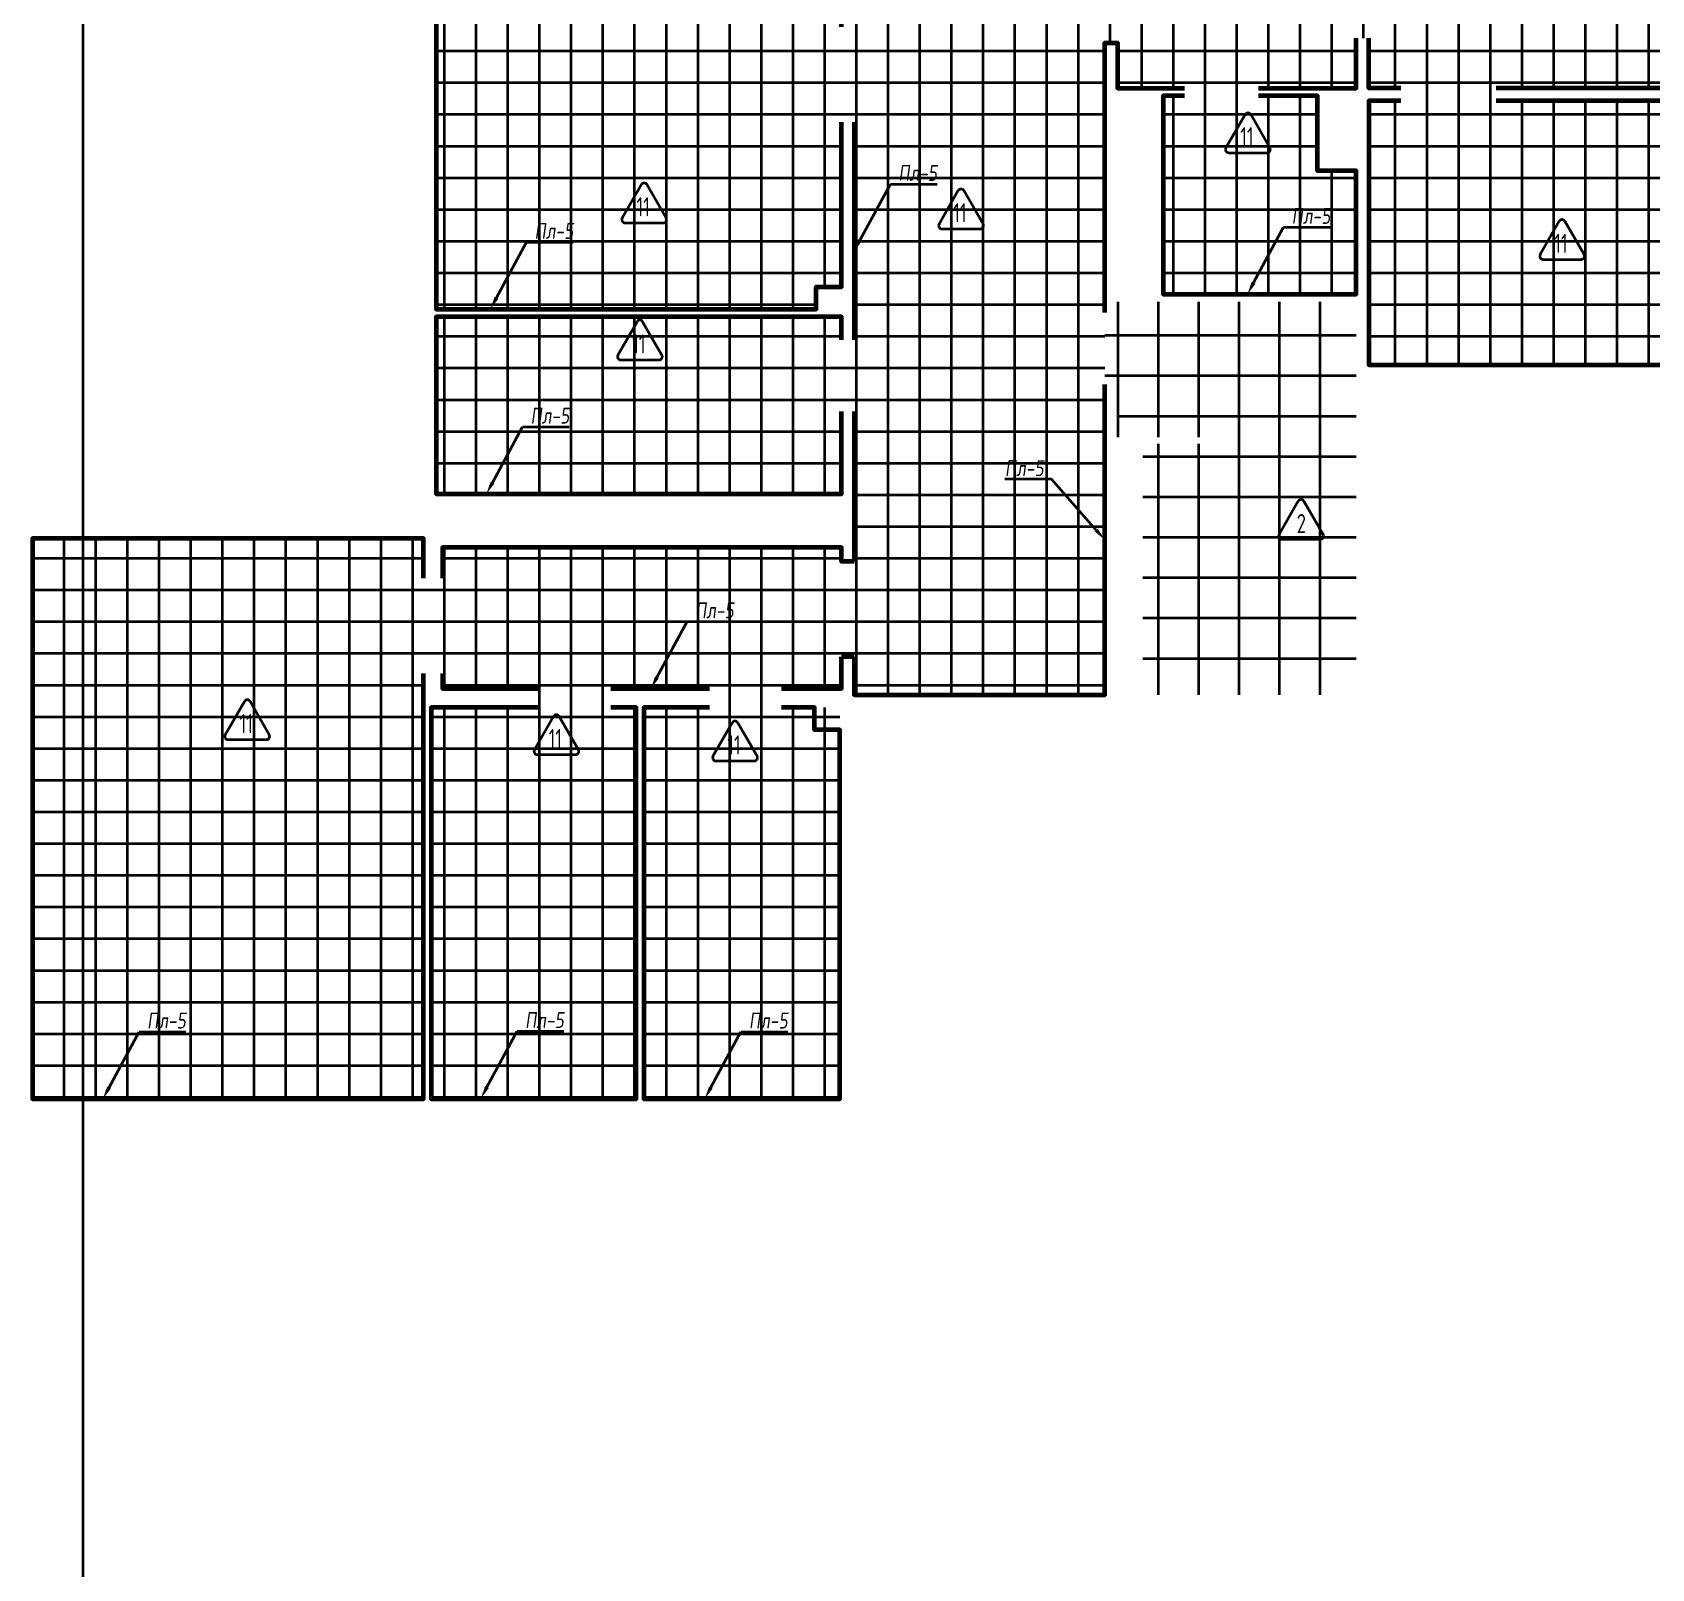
# Model space of a CAD drawing. Header units: millimetres. Extents: x -510890 to 418982, y -118257 to 141350.
# Drawn here: x -73766 to -48300, y -78572 to -54419 of the extents above; entities that cross this region are included whole.
import ezdxf
from ezdxf import colors
from ezdxf.entities.mleader import LeaderData, LeaderLine
from ezdxf.enums import TextEntityAlignment as Align
from ezdxf.math import Vec2, Vec3

# ---------------------------------------------------------------- set-up
doc = ezdxf.new("R2010")
doc.units = ezdxf.units.MM
doc.layers.add('АР_Площадь контур', color=220, linetype='Continuous', lineweight=35, plot=False)
doc.styles.add('ISOCPEUR', font='isocpeur.ttf', dxfattribs={"height": 800})
doc.styles.add('Архитект', font='isocpeur.ttf', dxfattribs={"width": 0.8, "oblique": 8})
pattern_1 = [(90, (2999.9, -126491.3), (-498.475, 0), []), (180, (2999.9, -126491.3), (-6e-14, -498.475), [])]

msp = doc.modelspace()

# ---------------------------------------------------------------- hatches: boundary and pattern name
at = {"layer": 'АР_Площадь контур', "true_color": 0x000000, "transparency": 33554687}
h = msp.add_hatch(dxfattribs=at)
h.set_pattern_fill('ANSI37', color=18, scale=157, angle=45, style=0)
h.set_pattern_definition(pattern_1)
h.paths.add_polyline_path([(-39796.4, -47911), (-27798.2, -47911), (-27798.5, -51325.6), (-33455.8, -51325.6), (-33455.8, -51625.6), (-31180.8, -51625.6), (-31177.3, -52346.8), (-26330.8, -52346.8), (-26330.8, -55295.6), (-52745.8, -55295.6), (-52745.8, -52346.8), (-47940.8, -52346.8), (-47940.8, -51625.6), (-45745.8, -51625.6), (-45745.8, -51325.6), (-51403.1, -51325.6), (-51403.4, -47911), (-40014.4, -47911)])
h.paths.add_polyline_path([(-42048.8, -51625.6), (-42048.8, -51325.6), (-43745.8, -51325.6), (-43745.8, -51625.6)], flags=0)
h.paths.add_polyline_path([(-38528.8, -51625.6), (-38528.8, -51325.6), (-40548.8, -51325.6), (-40548.8, -51625.6)], flags=0)
h.paths.add_polyline_path([(-37028.8, -51325.6), (-37028.8, -51625.6), (-35455.8, -51625.6), (-35455.8, -51325.6)], flags=0)
h = msp.add_hatch(dxfattribs=at)
h.set_pattern_fill('ANSI37', color=18, scale=157, angle=45, style=0)
h.set_pattern_definition(pattern_1)
h.paths.add_polyline_path([(-56900.8, -64835.6), (-60840.8, -64835.6), (-60840.8, -64235.6), (-61040.8, -64235.6), (-61040.8, -64735.6), (-67315.8, -64735.6), (-67315.8, -62515.6), (-61040.8, -62515.6), (-61040.8, -62735.6), (-60840.8, -62735.6), (-60840.8, -51445.6), (-57000.8, -51445.6), (-57000.8, -52583.1), (-56700.8, -52583.1), (-56700.8, -52246.8), (-52945.8, -52246.8), (-52945.8, -52808.2), (-52745.8, -52808.2), (-52745.8, -54508.2), (-52945.8, -54508.2), (-52945.8, -55295.6), (-56700.8, -55295.6), (-56700.8, -54583.1), (-56900.8, -54583.1)])
h = msp.add_hatch(dxfattribs=at)
h.set_pattern_fill('ANSI37', color=18, scale=157, angle=45, style=0)
h.set_pattern_definition(pattern_1)
h.paths.add_polyline_path([(-61040.8, -58420.6), (-61440.8, -58420.6), (-61440.8, -58770.6), (-67415.8, -58770.6), (-67415.8, -53323.8), (-61040.8, -53323.8), (-61040.8, -54330.6), (-60840.8, -54330.6), (-60840.8, -55830.6), (-61040.8, -55830.6)])
h = msp.add_hatch(dxfattribs=at)
h.set_pattern_fill('ANSI37', color=18, scale=157, angle=45, style=0)
h.set_pattern_definition(pattern_1)
h.paths.add_polyline_path([(-52945.8, -58534.5), (-55980.9, -58534.5), (-55980.9, -55415.6), (-55647.9, -55415.6), (-55647.9, -55295.6), (-54480.9, -55295.6), (-54480.9, -55415.6), (-53554, -55415.5), (-53553.9, -56595.6), (-52945.8, -56595.6)])
h = msp.add_hatch(dxfattribs=at)
h.set_pattern_fill('ANSI37', color=18, scale=157, angle=45, style=0)
h.set_pattern_definition(pattern_1)
h.paths.add_polyline_path([(-44605.8, -59645.6), (-52745.8, -59645.6), (-52745.8, -55495.6), (-52245.8, -55495.6), (-52245.8, -55295.6), (-50745.8, -55295.6), (-50745.8, -55495.6), (-44605.8, -55495.6)])
at = {"layer": 'АР_Площадь контур', "true_color": 0x000000}
h = msp.add_hatch(dxfattribs=at)
h.set_pattern_fill('ANSI37', color=18, scale=200, angle=45)
h.set_pattern_definition([(90, (2999.9, -126491.3), (-635, 0), []), (180, (2999.9, -126491.3), (0, -635), [])])
h.paths.add_polyline_path([(-52945.8, -64835.6), (-56300.1, -64835.6), (-56300.1, -60885.6), (-54918, -60885.6), (-54918, -60785.6), (-56700.8, -60785.6), (-56700.8, -59954.5), (-56900.8, -59954.5), (-56900.8, -58824.5), (-56700.8, -58824.5), (-56700.8, -58654.5), (-52945.8, -58654.5)])
at = {"layer": 'АР_Площадь контур', "true_color": 0x000000, "transparency": 33554687}
h = msp.add_hatch(dxfattribs=at)
h.set_pattern_fill('ANSI37', color=18, scale=157, angle=45, style=0)
h.set_pattern_definition(pattern_1)
h.paths.add_polyline_path([(-61040.8, -61675.6), (-67416.1, -61675.6), (-67415.8, -58890.6), (-61040.5, -58890.6), (-61040.7, -59250.8), (-60840.8, -59250.6), (-60840.8, -60380.6), (-61040.7, -60380.6)])
h = msp.add_hatch(dxfattribs=at)
h.set_pattern_fill('ANSI37', color=18, scale=157, angle=45, style=0)
h.set_pattern_definition(pattern_1)
h.paths.add_polyline_path([(-67615.8, -71185.6), (-73765.8, -71185.6), (-73765.8, -62377.9), (-72715.8, -62377.9), (-67615.8, -62377.9), (-67615.8, -63001.5), (-67315.8, -63001.5), (-67315.8, -64501.5), (-67615.8, -64501.5)])
h = msp.add_hatch(dxfattribs=at)
h.set_pattern_fill('ANSI37', color=18, scale=157, angle=45, style=0)
h.set_pattern_definition(pattern_1)
h.paths.add_polyline_path([(-64270.8, -71185.6), (-67492.1, -71175.4), (-67495.8, -65035.6), (-65800.8, -65035.6), (-65800.8, -64735.6), (-64670.8, -64735.6), (-64670.8, -65035.6), (-64270.8, -65035.6)])
h = msp.add_hatch(dxfattribs=at)
h.set_pattern_fill('ANSI37', color=18, scale=157, angle=45, style=0)
h.set_pattern_definition(pattern_1)
h.paths.add_polyline_path([(-61065.8, -71185.6), (-64150.8, -71185.6), (-64150.8, -65035.6), (-63115.8, -65035.6), (-63115.8, -64735.6), (-61985.8, -64735.6), (-61985.8, -65035.6), (-61065.8, -65035.6)])

# ---------------------------------------------------------------- linework, layer by layer
at = {"layer": 'АР_Площадь контур', "ltscale": 40}
msp.add_lwpolyline([(12561.2, -118257.2), (-72965.9, -118257.2), (-72965.9, -34460), (12561.2, -34460)], close=True, dxfattribs=at)
at = {"layer": 'АР_Площадь контур', "lineweight": 60}
for points in [[(-61040.8, -54330.6), (-61040.8, -53323.8), (-67415.8, -53323.8), (-67415.8, -58770.6), (-61440.8, -58770.6), (-61440.8, -58420.6), (-61040.8, -58420.6), (-61040.8, -55830.6)], [(-56900.8, -58824.5), (-56900.8, -54583.2), (-56700.8, -54583.2), (-56700.8, -55295.6), (-55647.9, -55295.6)], [(-54480.9, -55295.6), (-52945.8, -55295.6), (-52945.8, -54508.2)], [(-52245.8, -55295.6), (-52745.8, -55295.6), (-52745.8, -54508.2)], [(-55647.9, -55415.6), (-55980.9, -55415.6), (-55980.9, -58534.5), (-52945.8, -58534.5), (-52945.8, -56595.6), (-53553.9, -56595.6), (-53553.9, -55415.6), (-54480.9, -55415.6)], [(-52245.8, -55495.6), (-52745.8, -55495.6), (-52745.8, -59645.6), (-44605.8, -59645.6), (-44605.8, -55495.6), (-50745.8, -55495.6)], [(-60840.8, -55830.6), (-60840.8, -59250.6)], [(-61040.8, -59250.6), (-61040.8, -58890.6), (-67415.8, -58890.6), (-67415.8, -61675.6), (-61040.8, -61675.6), (-61040.8, -60380.6)], [(-60840.8, -64235.6), (-60840.8, -64835.6), (-56900.8, -64835.6), (-56900.8, -59954.5)], [(-60840.8, -60380.6), (-60840.8, -62735.6)], [(-67615.8, -63001.5), (-67615.8, -62377.9), (-73765.8, -62377.9), (-73765.8, -71185.6), (-67615.8, -71185.6), (-67615.8, -64501.5)], [(-60840.8, -62735.6), (-61040.8, -62735.6), (-61040.8, -62515.6), (-67315.8, -62515.6), (-67315.8, -63001.5)], [(-61985.8, -64735.6), (-61040.8, -64735.6), (-61040.8, -64235.6)], [(-60840.8, -64235.6), (-61040.8, -64235.6)], [(-67315.8, -64501.5), (-67315.8, -64735.6), (-65800.8, -64735.6)], [(-64670.8, -64735.6), (-63115.8, -64735.6)], [(-65800.8, -65035.6), (-67495.8, -65035.6), (-67495.8, -71185.6), (-64270.7, -71185.6), (-64270.8, -65035.6), (-64670.8, -65035.6)], [(-63115.8, -65035.6), (-64150.8, -65035.7), (-64150.8, -71185.6), (-61065.8, -71185.6), (-61065.8, -65385.6), (-61465.8, -65385.6), (-61465.8, -65035.6), (-61985.8, -65035.6)]]:
    msp.add_lwpolyline(points, dxfattribs=at)
msp.add_lwpolyline([(-37028.8, -55295.6), (-37028.8, -55495.6), (-34247.4, -55495.6), (-34247.4, -59645.6), (-37508.8, -59645.6), (-37508.8, -59845.6), (-35266.1, -59845.6), (-35266.1, -60245.6, -0.910494), (-43776.2, -60245.6), (-43776.2, -59845.6), (-41532.8, -59845.6), (-41532.8, -59645.6), (-44485.8, -59645.6), (-44485.8, -55495.6), (-42048.8, -55495.6), (-42048.8, -55295.6), (-50745.8, -55295.6)], format="xyb", dxfattribs=at)
at = {"layer": 'АР_Площадь контур', "linetype": 'Continuous'}
for points in [[(-54951.1, -56311.5), (-54344.8, -56311.5, 0.5773495), (-54301.5, -56236.5), (-54604.6, -55711.5, 0.5773541), (-54691.2, -55711.5), (-54994.4, -56236.5, 0.5773491), (-54951.1, -56311.5, 0.0000017)], [(-64446.5, -57413.4), (-63840.3, -57413.4, 0.5773495), (-63797, -57338.4), (-64100.1, -56813.4, 0.5773541), (-64186.7, -56813.4), (-64489.8, -57338.4, 0.5773491), (-64446.5, -57413.4, 0.0000017)], [(-59463, -57507.6), (-58856.8, -57507.6, 0.5773495), (-58813.5, -57432.6), (-59116.6, -56907.6, 0.5773541), (-59203.2, -56907.6), (-59506.3, -57432.6, 0.5773491), (-59463, -57507.6, 0.0000017)], [(-50011, -57987.6), (-49404.8, -57987.6, 0.5773495), (-49361.5, -57912.6), (-49664.6, -57387.6, 0.5773541), (-49751.2, -57387.6), (-50054.3, -57912.6, 0.5773491), (-50011, -57987.6, 0.0000017)], [(-64514.5, -59568.8), (-63908.2, -59568.8, 0.5773495), (-63864.9, -59493.8), (-64168.1, -58968.8, 0.5773541), (-64254.7, -58968.8), (-64557.8, -59493.8, 0.5773491), (-64514.5, -59568.8, 0.0000017)], [(-54116.6, -62388.5), (-53510.4, -62388.5, 0.5773495), (-53467.1, -62313.5), (-53770.2, -61788.5, 0.5773541), (-53856.8, -61788.5), (-54159.9, -62313.5, 0.5773491), (-54116.6, -62388.5, 0.0000017)], [(-70689.5, -65538.9), (-70083.2, -65538.9, 0.5773495), (-70039.9, -65463.9), (-70343, -64938.9, 0.5773541), (-70429.7, -64938.9), (-70732.8, -65463.9, 0.5773491), (-70689.5, -65538.9, 0.0000017)], [(-65827.8, -65772.7), (-65221.6, -65772.7, 0.5773495), (-65178.3, -65697.7), (-65481.4, -65172.7, 0.5773541), (-65568, -65172.7), (-65871.1, -65697.7, 0.5773491), (-65827.8, -65772.7, 0.0000017)], [(-63018.3, -65872.9), (-62412.1, -65872.9, 0.5773495), (-62368.8, -65797.9), (-62671.9, -65272.9, 0.5773541), (-62758.5, -65272.9), (-63061.6, -65797.9, 0.5773491), (-63018.3, -65872.9, 0.0000017)]]:
    msp.add_lwpolyline(points, format="xyb", dxfattribs=at)

# ---------------------------------------------------------------- texts
at = {"layer": 'АР_Площадь контур', "linetype": 'Continuous', "style": 'ISOCPEUR', "width": 0.7}
for s, p in [('11', (-54664.6, -56209.8)), ('11', (-64160.1, -57311.7)), ('11', (-59176.6, -57405.9)), ('11', (-49724.6, -57885.9)), ('11', (-64228, -59467.1)), ('2', (-53808.1, -62291.7)), ('11', (-70403, -65437.2)), ('11', (-65541.3, -65671)), ('11', (-62731.9, -65771.2))]:
    msp.add_text(s, height=300, dxfattribs=at).set_placement(p, align=Align.CENTER)

# ---------------------------------------------------------------- leaders
at = {"layer": 'АР_Площадь контур'}
ml = msp.add_multileader_mtext('Standard', dxfattribs=at)
ml.set_content('Пл-5', color=256, style='Архитект')
ml.set_leader_properties(color=256, linetype='ByLayer', lineweight=-1)
ml.build(insert=Vec2(0, 0))
ml.multileader.update_dxf_attribs({"text_left_attachment_type": 6, "text_right_attachment_type": 6, "dogleg_length": 25, "arrow_head_size": 200})
ctx = ml.context
ctx.base_point, ctx.char_height, ctx.arrow_head_size, ctx.landing_gap_size, ctx.plane_origin = Vec3(-60246.9, -56804.1), 250, 200, 100, Vec3(-73747.5, -57543.5)
ctx.left_attachment, ctx.right_attachment = 6, 6
notes = []
notes.append((ctx, [(1, (1, 1, 0), (-60271.9, -56804.1), (1, 0), 25, [(1, [(-60840.8, -57859.2)], 0, [])])]))
ctx.mtext.insert, ctx.mtext.width, ctx.mtext.defined_height, ctx.mtext.line_spacing_style, ctx.mtext.flow_direction = Vec3(-60146.9, -56504.1), 3549.472, 1007.6, 2, 5
ml = msp.add_multileader_mtext('Standard', dxfattribs=at)
ml.set_content('Пл-5', color=256, style='Архитект')
ml.set_leader_properties(color=256, linetype='ByLayer', lineweight=-1)
ml.build(insert=Vec2(0, 0))
ml.multileader.update_dxf_attribs({"text_left_attachment_type": 6, "text_right_attachment_type": 6, "dogleg_length": 25, "arrow_head_size": 200})
ctx = ml.context
ctx.base_point, ctx.char_height, ctx.arrow_head_size, ctx.landing_gap_size, ctx.plane_origin = Vec3(-54061.9, -57479.5), 250, 200, 100, Vec3(-67562.5, -58218.9)
ctx.left_attachment, ctx.right_attachment = 6, 6
notes.append((ctx, [(1, (1, 1, 0), (-54086.9, -57479.5), (1, 0), 25, [(1, [(-54655.8, -58534.5)], 0, [])])]))
ctx.mtext.insert, ctx.mtext.width, ctx.mtext.defined_height, ctx.mtext.line_spacing_style, ctx.mtext.flow_direction = Vec3(-53961.9, -57179.5), 3549.472, 1007.6, 2, 5
ml = msp.add_multileader_mtext('Standard', dxfattribs=at)
ml.set_content('Пл-5', color=256, style='Архитект')
ml.set_leader_properties(color=256, linetype='ByLayer', lineweight=-1)
ml.build(insert=Vec2(0, 0))
ml.multileader.update_dxf_attribs({"text_left_attachment_type": 6, "text_right_attachment_type": 6, "dogleg_length": 25, "arrow_head_size": 200})
ctx = ml.context
ctx.base_point, ctx.char_height, ctx.arrow_head_size, ctx.landing_gap_size, ctx.plane_origin = Vec3(-65969.3, -57715.6), 250, 200, 100, Vec3(-79469.9, -58454.9)
ctx.left_attachment, ctx.right_attachment = 6, 6
notes.append((ctx, [(1, (1, 1, 0), (-65994.3, -57715.6), (1, 0), 25, [(1, [(-66563.2, -58770.6)], 0, [])])]))
ctx.mtext.insert, ctx.mtext.width, ctx.mtext.defined_height, ctx.mtext.line_spacing_style, ctx.mtext.flow_direction = Vec3(-65869.3, -57415.6), 3549.472, 1007.6, 2, 5
ml = msp.add_multileader_mtext('Standard', dxfattribs=at)
ml.set_content('Пл-5', color=256, style='Архитект')
ml.set_leader_properties(color=256, linetype='ByLayer', lineweight=-1)
ml.build(insert=Vec2(0, 0))
ml.multileader.update_dxf_attribs({"text_left_attachment_type": 6, "text_right_attachment_type": 6, "dogleg_length": 25, "arrow_head_size": 200})
ctx = ml.context
ctx.base_point, ctx.char_height, ctx.arrow_head_size, ctx.landing_gap_size, ctx.plane_origin = Vec3(-66031.8, -60620.6), 250, 200, 100, Vec3(-79532.4, -61360)
ctx.left_attachment, ctx.right_attachment = 6, 6
notes.append((ctx, [(1, (1, 1, 0), (-66056.8, -60620.6), (1, 0), 25, [(1, [(-66625.7, -61675.6)], 0, [])])]))
ctx.mtext.insert, ctx.mtext.width, ctx.mtext.defined_height, ctx.mtext.line_spacing_style, ctx.mtext.flow_direction = Vec3(-65931.8, -60320.6), 3549.472, 1007.6, 2, 5
ml = msp.add_multileader_mtext('Standard', dxfattribs=at)
ml.set_content('Пл-5', color=256, style='Архитект')
ml.set_leader_properties(color=256, linetype='ByLayer', lineweight=-1)
ml.build(insert=Vec2(0, 0))
ml.multileader.update_dxf_attribs({"text_left_attachment_type": 6, "text_right_attachment_type": 6, "dogleg_length": 25, "arrow_head_size": 200})
ctx = ml.context
ctx.base_point, ctx.char_height, ctx.arrow_head_size, ctx.landing_gap_size, ctx.plane_origin = Vec3(-58571.6, -61446.1), 250, 200, 100, Vec3(-72072.2, -62185.5)
ctx.left_attachment, ctx.right_attachment = 6, 6
notes.append((ctx, [(0, (1, 1, 0), (-57736.3, -61446.1), (-1, 0), 25, [(1, [(-56900.8, -62395.1)], 0, [])])]))
ctx.mtext.insert, ctx.mtext.width, ctx.mtext.defined_height, ctx.mtext.line_spacing_style, ctx.mtext.flow_direction = Vec3(-58471.6, -61146.1), 3549.472, 1007.6, 2, 5
ml = msp.add_multileader_mtext('Standard', dxfattribs=at)
ml.set_content('Пл-5', color=256, style='Архитект')
ml.set_leader_properties(color=256, linetype='ByLayer', lineweight=-1)
ml.build(insert=Vec2(0, 0))
ml.multileader.update_dxf_attribs({"text_left_attachment_type": 6, "text_right_attachment_type": 6, "dogleg_length": 25, "arrow_head_size": 200})
ctx = ml.context
ctx.base_point, ctx.char_height, ctx.arrow_head_size, ctx.landing_gap_size, ctx.plane_origin = Vec3(-63444.4, -63680.6), 250, 200, 100, Vec3(-76945.1, -64419.9)
ctx.left_attachment, ctx.right_attachment = 6, 6
notes.append((ctx, [(1, (1, 1, 0), (-63469.4, -63680.6), (1, 0), 25, [(1, [(-64038.3, -64735.6)], 0, [])])]))
ctx.mtext.insert, ctx.mtext.width, ctx.mtext.defined_height, ctx.mtext.line_spacing_style, ctx.mtext.flow_direction = Vec3(-63344.4, -63380.6), 3549.472, 1007.6, 2, 5
ml = msp.add_multileader_mtext('Standard', dxfattribs=at)
ml.set_content('Пл-5', color=256, style='Архитект')
ml.set_leader_properties(color=256, linetype='ByLayer', lineweight=-1)
ml.build(insert=Vec2(0, 0))
ml.multileader.update_dxf_attribs({"text_left_attachment_type": 6, "text_right_attachment_type": 6, "dogleg_length": 25, "arrow_head_size": 200})
ctx = ml.context
ctx.base_point, ctx.char_height, ctx.arrow_head_size, ctx.landing_gap_size, ctx.plane_origin = Vec3(-72061.8, -70130.6), 250, 200, 100, Vec3(-85562.5, -70870)
ctx.left_attachment, ctx.right_attachment = 6, 6
notes.append((ctx, [(1, (1, 1, 0), (-72086.8, -70130.6), (1, 0), 25, [(1, [(-72655.7, -71185.6)], 0, [])])]))
ctx.mtext.insert, ctx.mtext.width, ctx.mtext.defined_height, ctx.mtext.line_spacing_style, ctx.mtext.flow_direction = Vec3(-71961.8, -69830.6), 3549.472, 1007.6, 2, 5
ml = msp.add_multileader_mtext('Standard', dxfattribs=at)
ml.set_content('Пл-5', color=256, style='Архитект')
ml.set_leader_properties(color=256, linetype='ByLayer', lineweight=-1)
ml.build(insert=Vec2(0, 0))
ml.multileader.update_dxf_attribs({"text_left_attachment_type": 6, "text_right_attachment_type": 6, "dogleg_length": 25, "arrow_head_size": 200})
ctx = ml.context
ctx.base_point, ctx.char_height, ctx.arrow_head_size, ctx.landing_gap_size, ctx.plane_origin = Vec3(-66117.1, -70122.8), 250, 200, 100, Vec3(-79617.7, -70862.2)
ctx.left_attachment, ctx.right_attachment = 6, 6
notes.append((ctx, [(1, (1, 1, 0), (-66142.1, -70122.8), (1, 0), 25, [(1, [(-66711, -71177.9)], 0, [])])]))
ctx.mtext.insert, ctx.mtext.width, ctx.mtext.defined_height, ctx.mtext.line_spacing_style, ctx.mtext.flow_direction = Vec3(-66017.1, -69822.8), 3549.472, 1007.6, 2, 5
ml = msp.add_multileader_mtext('Standard', dxfattribs=at)
ml.set_content('Пл-5', color=256, style='Архитект')
ml.set_leader_properties(color=256, linetype='ByLayer', lineweight=-1)
ml.build(insert=Vec2(0, 0))
ml.multileader.update_dxf_attribs({"text_left_attachment_type": 6, "text_right_attachment_type": 6, "dogleg_length": 25, "arrow_head_size": 200})
ctx = ml.context
ctx.base_point, ctx.char_height, ctx.arrow_head_size, ctx.landing_gap_size, ctx.plane_origin = Vec3(-62597.1, -70130.6), 250, 200, 100, Vec3(-76097.7, -70869.9)
ctx.left_attachment, ctx.right_attachment = 6, 6
notes.append((ctx, [(1, (1, 1, 0), (-62622.1, -70130.6), (1, 0), 25, [(1, [(-63191, -71185.6)], 0, [])])]))
ctx.mtext.insert, ctx.mtext.width, ctx.mtext.defined_height, ctx.mtext.line_spacing_style, ctx.mtext.flow_direction = Vec3(-62497.1, -69830.6), 3549.472, 1007.6, 2, 5
for ctx, leaders in notes:
    for number, flags, end, landing, length, lines in leaders:
        leader = LeaderData()
        leader.index, (leader.has_last_leader_line, leader.has_dogleg_vector, leader.attachment_direction) = number, flags
        leader.last_leader_point, leader.dogleg_vector, leader.dogleg_length = Vec3(end), Vec3(landing), length
        for number, points, colour, breaks in lines:
            line = LeaderLine()
            line.index, line.vertices, line.color, line.breaks = number, Vec3.list(points), colors.encode_raw_color(colour), breaks
            leader.lines.append(line)
        ctx.leaders.append(leader)

doc.saveas('drawing.dxf')
